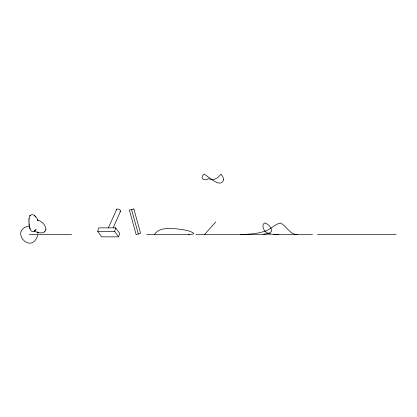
<?xml version="1.0" encoding="UTF-8"?>
<svg xmlns="http://www.w3.org/2000/svg" width="417" height="417" viewBox="0 0 417 417"><rect width="100%" height="100%" fill="white"/><g stroke="black" fill="none" stroke-linecap="round" stroke-linejoin="round"><path stroke-width="0.63" d="M34.147 231.023C48.299 237.758 49.863 224.57 37.306 219.743L37.999 220.499C34.554 212.128 27.903 212.842 29.039 221.974M46.099 229.543L46.11 229.241M29.159 218.748L29.096 219.342M37.791 235.245C31.166 256.111 8.142 229.433 29.753 225.936M97.693 231.315L98.751 227.864L115.718 227.864L119.674 233.39L118.616 236.84L101.649 236.84L97.693 231.315L114.654 231.315L118.616 236.84M114.654 231.315L115.718 227.864M108.462 227.666L116.614 209.464M113.21 227.661L120.57 211.221M154.525 234.417C159.2 226.973 169.745 228.589 177.293 228.886C182.787 229.85 189.005 230.002 193.697 233.275L193.368 233.869L191.7 234.271L188.536 234.417M204.627 234.417L215.797 221.912M29.028 221.662C28.637 225.409 30.728 236.413 36.112 229.558L34.262 230.726M34.783 230.877L34.543 231.054M44.65 231.894L44.963 231.675M297.394 234.417C290.008 235.094 286.453 225.665 280.339 222.944C274.334 224.586 270.018 230.064 263.82 231.55C256.257 233.911 248.256 234.349 240.374 234.417M263.596 234.099L270.524 234.099M29.273 234.417L71.594 234.417M146.695 234.417L189.318 234.417M196.047 234.417L253.755 234.417C259.515 233.833 266.849 235.73 271.483 231.55C272.155 227.666 268.277 223.872 264.732 222.944C261.344 224.273 263.377 229.553 265.264 231.55C268.929 234.88 274.35 234.218 278.931 234.417M273.213 234.417L312.474 234.417M317.394 234.417L396.15 234.417M37.441 232.175L38.588 232.436M34.976 216.131L34.444 215.605M35.773 217.064L35.252 216.433M37.765 220.082L37.321 219.332M30.019 228.745L29.873 228.261M131.569 209.574L138.303 233.973M37.462 231.951L37.791 233.583M29.737 227.75L29.816 228.063M29.138 223.846L29.206 224.607M116.609 209.97A2.163 1.115 24.1 0 1 117.849 209.006A2.163 1.115 24.1 0 1 120.331 210.272A2.163 1.115 24.1 0 1 119.914 211.659M223.621 179.821C220.452 189.099 208.411 176.026 203.887 174.097C199.06 179.002 204.549 181.286 208.959 178.674C213.259 181.64 218.472 177.506 221.119 174.097L223.1 177.439L223.621 179.821M30.097 215.589L29.956 215.855L30.097 215.589M133.847 208.948L129.416 210.173L136.145 234.573L140.581 233.348L133.847 208.948"/></g></svg>
